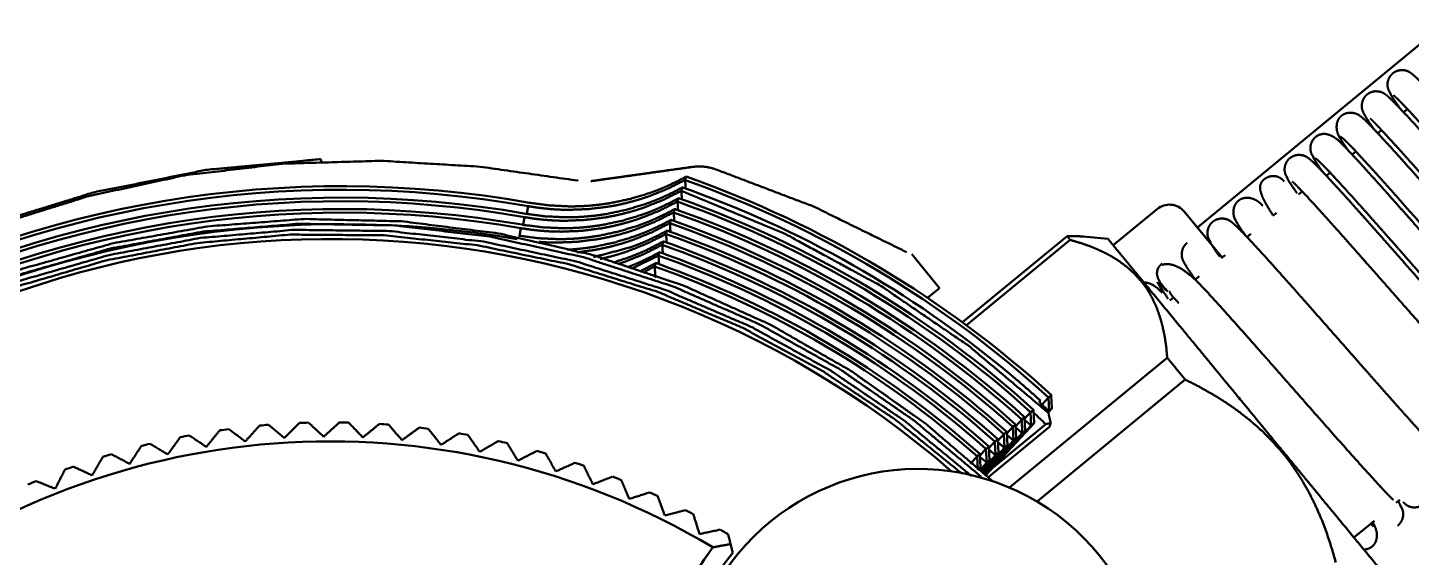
# Paper-space layout 'Layout1' of a CAD drawing. Header units: millimetres. Extents: x 102 to 294, y 28 to 266.
# Drawn here: x 118.38 to 147.43, y 63.79 to 74.91 of the extents above; entities that cross this region are included whole.
import ezdxf

# ---------------------------------------------------------------- set-up
doc = ezdxf.new("R2010")
doc.units = ezdxf.units.MM
doc.layers.add('170', color=7, linetype='Continuous', true_color=0xffffff)

psp = doc.layouts.get("Layout1")

# ---------------------------------------------------------------- linework, layer by layer
at = {"layer": '170', "color": 155, "linetype": 'Continuous', "lineweight": 50}
for p, q in [((148.036, 74.905), (142.942, 70.709)), ((147.351, 73.197), (147.272, 73.132)), ((146.812, 72.753), (146.732, 72.687)), ((124.538, 72.145), (124.55, 72.073)), ((146.27, 72.307), (146.192, 72.242)), ((145.73, 71.862), (145.651, 71.797)), ((130.248, 71.689), (130.254, 71.687)), ((144.985, 71.632), (145.017, 71.598)), ((145.143, 71.465), (145.065, 71.401)), ((128.815, 70.927), (128.787, 70.766)), ((128.863, 70.997), (128.892, 71.157)), ((141.177, 70.336), (142.103, 71.099)), ((142.666, 71.044), (143.461, 70.079)), ((144.605, 71.021), (144.525, 70.956)), ((128.711, 70.536), (128.739, 70.696)), ((140.206, 70.529), (138.008, 68.719)), ((138.095, 68.656), (140.272, 70.449)), ((141.066, 70.47), (140.536, 70.521)), ((144.062, 70.575), (143.984, 70.51)), ((131.089, 69.858), (131.625, 70.119)), ((136.947, 70.147), (137.531, 69.438)), ((143.523, 70.13), (143.443, 70.065)), ((131.57, 69.964), (131.271, 69.808)), ((131.341, 69.783), (131.545, 69.892)), ((137.531, 69.438), (137.279, 69.231)), ((142.983, 69.686), (142.894, 69.613)), ((142.196, 69.349), (142.114, 69.427)), ((142.443, 69.241), (142.364, 69.176)), ((142.31, 67.974), (139.001, 65.248)), ((139.577, 64.955), (142.687, 67.517)), ((139.674, 66.989), (139.817, 67.142)), ((139.828, 66.859), (139.817, 67.142)), ((139.887, 66.909), (139.876, 67.192)), ((139.315, 66.696), (139.442, 66.833)), ((139.442, 66.833), (139.454, 66.55)), ((139.502, 66.883), (139.514, 66.599)), ((139.624, 67.078), (139.638, 67.083)), ((139.638, 67.083), (139.641, 67.034)), ((139.808, 66.825), (139.887, 66.909)), ((139.454, 66.55), (138.483, 65.5)), ((138.489, 65.495), (139.514, 66.599)), ((138.653, 65.671), (139.759, 66.582)), ((139.14, 66.29), (139.126, 66.574)), ((139.128, 66.541), (139.254, 66.679)), ((139.267, 66.395), (139.254, 66.679)), ((139.327, 66.444), (139.314, 66.728)), ((139.317, 66.665), (139.454, 66.55)), ((139.08, 66.24), (138.439, 65.539)), ((138.447, 65.532), (139.14, 66.29)), ((139.267, 66.395), (138.462, 65.519)), ((138.469, 65.513), (139.327, 66.444)), ((139.838, 66.522), (138.538, 65.451)), ((138.766, 65.98), (138.751, 66.265)), ((138.753, 66.23), (138.879, 66.37)), ((138.879, 66.37), (138.893, 66.085)), ((138.939, 66.419), (138.953, 66.135)), ((138.94, 66.385), (139.066, 66.524)), ((139.08, 66.24), (138.942, 66.355)), ((139.08, 66.24), (139.066, 66.524)), ((139.14, 66.29), (139.08, 66.24)), ((139.267, 66.395), (139.129, 66.51)), ((139.327, 66.444), (139.267, 66.395)), ((138.392, 65.67), (138.376, 65.955)), ((138.378, 65.919), (138.503, 66.06)), ((138.399, 65.574), (138.766, 65.98)), ((138.893, 66.085), (138.416, 65.559)), ((138.424, 65.553), (138.953, 66.135)), ((138.519, 65.776), (138.503, 66.06)), ((138.579, 65.825), (138.563, 66.11)), ((138.565, 66.074), (138.691, 66.215)), ((138.706, 65.931), (138.567, 66.046)), ((138.706, 65.931), (138.691, 66.215)), ((138.766, 65.98), (138.706, 65.931)), ((138.754, 66.201), (138.893, 66.085)), ((138.953, 66.135), (138.893, 66.085)), ((138.177, 65.748), (138.316, 65.906)), ((138.332, 65.621), (138.316, 65.906)), ((138.392, 65.67), (138.332, 65.621)), ((138.347, 65.62), (138.392, 65.67)), ((138.519, 65.776), (138.366, 65.604)), ((138.374, 65.597), (138.579, 65.825)), ((138.519, 65.776), (138.379, 65.891)), ((138.706, 65.931), (138.391, 65.581)), ((138.579, 65.825), (138.519, 65.776)), ((147.119, 64.931), (147.195, 64.993)), ((146.231, 64.199), (146.659, 64.552)), ((146.66, 64.443), (146.621, 64.513)), ((146.583, 64.491), (146.644, 64.433))]:
    psp.add_line(p, q, dxfattribs=at)
for centre, radius, start, end in [((124.728, 50.569), 22.49, 47.6571, 70.5144), ((124.975, 49.089), 22.489, 79.9066, 119.0481), ((124.975, 49.089), 22.413, 79.935, 119.0196), ((124.728, 50.569), 22.25, 70.0464, 70.5139), ((124.728, 50.569), 22.413, 47.6851, 70.5654), ((124.728, 50.569), 22.25, 49.5483, 70.0464), ((124.975, 49.089), 22.249, 79.997, 118.9577), ((124.975, 49.089), 22.173, 80.0259, 118.9287), ((124.728, 50.569), 21.933, 47.8662, 70.5653), ((124.728, 50.569), 22.01, 47.8369, 70.5134), ((142.357, 70.79), 0.4, 39.4773, 129.4773), ((124.975, 49.089), 22.009, 80.0891, 118.8655), ((124.975, 49.089), 21.933, 80.1187, 118.836), ((124.728, 50.569), 21.692, 47.9597, 70.5653), ((124.728, 50.569), 21.769, 47.9299, 70.5129), ((124.975, 49.089), 21.692, 80.2132, 118.7414), ((124.728, 50.569), 21.288, 70.0228, 70.5118), ((124.728, 50.569), 21.452, 48.0554, 70.5652), ((124.728, 50.569), 21.529, 48.0249, 70.5124), ((124.728, 50.569), 19.9, 49.0117, 129.4773), ((124.728, 50.569), 21.048, 70.0166, 70.5113), ((124.728, 50.569), 21.048, 48.2215, 70.0166), ((124.728, 50.569), 21.212, 48.1533, 70.0189), ((124.728, 50.569), 21.288, 48.122, 70.0228), ((124.728, 50.569), 20.808, 70.0102, 70.5107), ((124.728, 50.569), 20.731, 48.356, 70.0061), ((124.728, 50.569), 20.808, 48.3232, 70.0102), ((124.728, 50.569), 20.971, 48.2535, 70.0126), ((124.728, 50.569), 20.49, 48.4609, 70.565), ((124.728, 50.569), 20.567, 48.4274, 70.5102), ((124.728, 50.569), 16.05, 94.6005, 95.2873), ((124.728, 50.569), 16.05, 91.6005, 92.2873), ((124.728, 50.569), 16.05, 88.6005, 89.2873), ((124.728, 50.569), 16.05, 85.6005, 86.2873), ((124.728, 50.569), 21.963, 46.8119, 47.718), ((124.728, 50.569), 16.05, 100.6005, 101.2873), ((124.728, 50.569), 16.05, 97.6005, 98.2873), ((124.728, 50.569), 16.05, 82.6005, 83.2873), ((124.728, 50.569), 16.05, 79.6005, 80.2873), ((124.728, 50.569), 15.65, 59.0842, 129.4773), ((124.728, 50.569), 16.05, 106.6005, 107.2873), ((124.728, 50.569), 16.05, 103.6005, 104.2873), ((124.728, 50.569), 16.05, 76.6005, 77.2873), ((124.728, 50.569), 16.05, 73.6005, 74.2873), ((124.728, 50.569), 16.05, 109.6005, 110.2873), ((124.728, 50.569), 16.05, 70.6005, 71.2873), ((124.728, 50.569), 16.05, 112.6005, 113.2873), ((124.728, 50.569), 16.05, 67.6005, 68.2873), ((137.078, 60.741), 4.9, 332, 152), ((124.728, 50.569), 16.05, 64.6005, 65.2873), ((124.728, 50.569), 16.05, 61.6005, 62.2873), ((124.728, 50.569), 16.05, 58.6005, 59.2873), ((137.078, 60.741), 5.4, 142.9412, 169.5375), ((137.078, 60.741), 5, 141.0866, 173.5105)]:
    psp.add_arc(centre, radius, start, end, dxfattribs=at)
for points, knots in [([(147.049, 73.95), (147.006, 73.908), (146.973, 73.86), (146.95, 73.805), (146.936, 73.746), (146.934, 73.716), (146.935, 73.686), (146.939, 73.657), (146.946, 73.628), (146.956, 73.599), (146.969, 73.572), (146.985, 73.547), (147.003, 73.522)], [0, 0, 0.124821, 0.248303, 0.372359, 0.498997, 0.561417, 0.623983, 0.686212, 0.748676, 0.811369, 0.873988, 0.936747, 1, 1]), ([(152.026, 68.914), (152.022, 68.912), (151.987, 68.934), (151.923, 68.992), (151.837, 69.078), (151.726, 69.192), (151.604, 69.323), (151.464, 69.476), (151.32, 69.635), (151.163, 69.809), (151.011, 69.979), (150.851, 70.159), (150.702, 70.327), (150.411, 70.656), (150.111, 70.996), (149.825, 71.321), (149.611, 71.564), (149.4, 71.804), (149.116, 72.126), (148.957, 72.306), (148.762, 72.526), (148.575, 72.736), (148.363, 72.973), (148.168, 73.19), (148.066, 73.302), (147.971, 73.406), (147.887, 73.498), (147.808, 73.582), (147.688, 73.707), (147.585, 73.811), (147.52, 73.874), (147.461, 73.926), (147.425, 73.953), (147.39, 73.977), (147.379, 73.983), (147.363, 73.99), (147.355, 73.994), (147.344, 73.998), (147.328, 74.003), (147.31, 74.008), (147.255, 74.015), (147.196, 74.012), (147.157, 74.004), (147.12, 73.992), (147.079, 73.971), (147.04, 73.944)], [0, 0, 0.000652, 0.006259, 0.018311, 0.035036, 0.056998, 0.081629, 0.110364, 0.13992, 0.172327, 0.203748, 0.236962, 0.267866, 0.328607, 0.39114, 0.450879, 0.495528, 0.539624, 0.598953, 0.632142, 0.672645, 0.711441, 0.75537, 0.795617, 0.816447, 0.835899, 0.853116, 0.869077, 0.892969, 0.913134, 0.925677, 0.936457, 0.942721, 0.94854, 0.950312, 0.95264, 0.953953, 0.95551, 0.957811, 0.960388, 0.968024, 0.976197, 0.981646, 0.987135, 0.99347, 1, 1]), ([(146.509, 73.506), (146.467, 73.465), (146.435, 73.419), (146.415, 73.376), (146.402, 73.332), (146.396, 73.297), (146.394, 73.263), (146.395, 73.238), (146.397, 73.216), (146.402, 73.191), (146.408, 73.173), (146.416, 73.15), (146.425, 73.128), (146.447, 73.085), (146.474, 73.038), (146.519, 72.967), (146.573, 72.885), (146.655, 72.768)], [0, 0, 0.069403, 0.135803, 0.191184, 0.245577, 0.287836, 0.328218, 0.357922, 0.383759, 0.414938, 0.436216, 0.465233, 0.493421, 0.551114, 0.61478, 0.714668, 0.830895, 1, 1]), ([(151.399, 68.523), (151.396, 68.526), (151.389, 68.535), (151.378, 68.546), (151.357, 68.567), (151.33, 68.594), (151.291, 68.636), (151.243, 68.685), (151.178, 68.754), (151.104, 68.834), (151.006, 68.94), (150.897, 69.059), (150.774, 69.195), (150.641, 69.343), (150.512, 69.488), (150.375, 69.641), (150.246, 69.786), (150.113, 69.937), (149.879, 70.202), (149.636, 70.477), (149.26, 70.904), (149.032, 71.163), (148.743, 71.491), (148.399, 71.881), (148.254, 72.044), (148.114, 72.202), (147.963, 72.372), (147.818, 72.533), (147.668, 72.7), (147.529, 72.854), (147.402, 72.992), (147.287, 73.115), (147.173, 73.236), (147.073, 73.338), (147.006, 73.404), (146.947, 73.458), (146.91, 73.49), (146.874, 73.516), (146.857, 73.528), (146.838, 73.538), (146.831, 73.542), (146.822, 73.546), (146.811, 73.55), (146.797, 73.555), (146.744, 73.567), (146.682, 73.57), (146.638, 73.565), (146.594, 73.553), (146.545, 73.53), (146.499, 73.498)], [0, 0, 0.000616, 0.00217, 0.004406, 0.00851, 0.013863, 0.021898, 0.03147, 0.044756, 0.060074, 0.080194, 0.102769, 0.128438, 0.15628, 0.183536, 0.212231, 0.239436, 0.267605, 0.317094, 0.368421, 0.448075, 0.49631, 0.557544, 0.630369, 0.660899, 0.690508, 0.722348, 0.752622, 0.784036, 0.81305, 0.839279, 0.862935, 0.886225, 0.906211, 0.919388, 0.930588, 0.937383, 0.943632, 0.946553, 0.949609, 0.950668, 0.952017, 0.953719, 0.955772, 0.963384, 0.97205, 0.978321, 0.984617, 0.99216, 1, 1]), ([(146.986, 73.554), (146.988, 73.532), (147.019, 73.472), (147.081, 73.376), (147.189, 73.219)], [0, 0, 0.055848, 0.227654, 0.516379, 1, 1]), ([(147.057, 73.491), (147.098, 73.455), (147.151, 73.404), (147.219, 73.336), (147.3, 73.251), (147.396, 73.15), (147.504, 73.033), (147.627, 72.898), (147.762, 72.749), (147.912, 72.583), (148.072, 72.403), (148.247, 72.207), (148.43, 72), (148.624, 71.78), (149.033, 71.317), (149.461, 70.83), (149.894, 70.34), (150.105, 70.1), (150.315, 69.864), (150.514, 69.639), (150.707, 69.424), (150.885, 69.226), (151.05, 69.044), (151.196, 68.885), (151.324, 68.749), (151.43, 68.639), (151.514, 68.556), (151.574, 68.503), (151.615, 68.482)], [0, 0, 0.007986, 0.018857, 0.033116, 0.050341, 0.070978, 0.094453, 0.121365, 0.151018, 0.184113, 0.219655, 0.258418, 0.299075, 0.342426, 0.433651, 0.529226, 0.625758, 0.672921, 0.719493, 0.76384, 0.806425, 0.84574, 0.881964, 0.91379, 0.941406, 0.963859, 0.98138, 0.993171, 1, 1]), ([(145.97, 73.059), (145.926, 73.013), (145.893, 72.959), (145.873, 72.896), (145.865, 72.826), (145.87, 72.754), (145.89, 72.68), (145.922, 72.61), (145.967, 72.541)], [0, 0, 0.111075, 0.221882, 0.337694, 0.460484, 0.587138, 0.719782, 0.854934, 1, 1]), ([(146.435, 72.986), (146.382, 73.037), (146.326, 73.076), (146.263, 73.103), (146.198, 73.118), (146.133, 73.12), (146.07, 73.109), (146.013, 73.087), (145.961, 73.052)], [0, 0, 0.13749, 0.266968, 0.395809, 0.521459, 0.645803, 0.76546, 0.881935, 1, 1]), ([(150.943, 68.02), (150.921, 68.032), (150.884, 68.063), (150.837, 68.107), (150.776, 68.167), (150.71, 68.235), (150.632, 68.317), (150.551, 68.403), (150.462, 68.5), (150.288, 68.691), (150.093, 68.908), (149.923, 69.098), (149.742, 69.3), (149.601, 69.46), (149.455, 69.625), (149.236, 69.873), (148.759, 70.414), (148.495, 70.714), (148.218, 71.029), (147.901, 71.388), (147.718, 71.595), (147.541, 71.794), (147.345, 72.014), (147.163, 72.216), (146.973, 72.427), (146.804, 72.61), (146.643, 72.783), (146.515, 72.914), (146.461, 72.967), (146.418, 73.006), (146.385, 73.033), (146.364, 73.044)], [0, 0, 0.003715, 0.010713, 0.020268, 0.032731, 0.046835, 0.063382, 0.080754, 0.100075, 0.138075, 0.180952, 0.218457, 0.258346, 0.2897, 0.322091, 0.370791, 0.476713, 0.535438, 0.597111, 0.667501, 0.708244, 0.74736, 0.790585, 0.830666, 0.872371, 0.909003, 0.943701, 0.970666, 0.981812, 0.990388, 0.996601, 1, 1]), ([(146.582, 72.994), (146.584, 72.991), (146.601, 72.972), (146.621, 72.952), (146.647, 72.926), (146.685, 72.886), (146.731, 72.839), (146.793, 72.772), (146.865, 72.696), (146.958, 72.595), (147.062, 72.481), (147.179, 72.352), (147.305, 72.212), (147.429, 72.073), (147.56, 71.927), (147.685, 71.787), (147.814, 71.641), (148.042, 71.383), (148.278, 71.115), (148.65, 70.693), (148.879, 70.433), (149.174, 70.098), (149.529, 69.696), (149.679, 69.526), (149.825, 69.362), (149.983, 69.184), (150.134, 69.016), (150.292, 68.84), (150.438, 68.678), (150.571, 68.533), (150.69, 68.404), (150.808, 68.28), (150.91, 68.176), (150.977, 68.11), (151.036, 68.056), (151.073, 68.025), (151.109, 67.999), (151.126, 67.988), (151.145, 67.978), (151.151, 67.975), (151.16, 67.971), (151.171, 67.966), (151.185, 67.961), (151.238, 67.949), (151.299, 67.946), (151.344, 67.952), (151.387, 67.964), (151.436, 67.986), (151.482, 68.018)], [0, 0, 0.000524, 0.004079, 0.008003, 0.013143, 0.020881, 0.030084, 0.042865, 0.057545, 0.076782, 0.098289, 0.122643, 0.149115, 0.175151, 0.202672, 0.228903, 0.256108, 0.304297, 0.354365, 0.43304, 0.481592, 0.544074, 0.619126, 0.650824, 0.681588, 0.714851, 0.746557, 0.779618, 0.810188, 0.837646, 0.862266, 0.88621, 0.906553, 0.919792, 0.930981, 0.937674, 0.943846, 0.946682, 0.949713, 0.950744, 0.952078, 0.953771, 0.955806, 0.963457, 0.972061, 0.978339, 0.984627, 0.992173, 1, 1]), ([(145.996, 72.445), (145.901, 72.542), (145.802, 72.613), (145.723, 72.652), (145.641, 72.673), (145.58, 72.675), (145.514, 72.661), (145.489, 72.651), (145.463, 72.637), (145.452, 72.631), (145.44, 72.623), (145.43, 72.615), (145.42, 72.607)], [0, 0, 0.202987, 0.385647, 0.517396, 0.644576, 0.735321, 0.837544, 0.8771, 0.921587, 0.940794, 0.961445, 0.980113, 1, 1]), ([(145.429, 72.615), (145.386, 72.572), (145.353, 72.523), (145.329, 72.467), (145.316, 72.408), (145.315, 72.348), (145.326, 72.289), (145.349, 72.234), (145.383, 72.183)], [0, 0, 0.126182, 0.248809, 0.373437, 0.499652, 0.624739, 0.748947, 0.872039, 1, 1]), ([(150.415, 67.57), (150.403, 67.571), (150.368, 67.596), (150.313, 67.646), (150.238, 67.719), (150.144, 67.817), (150.03, 67.937), (149.899, 68.08), (149.752, 68.241), (149.59, 68.421), (149.415, 68.616), (149.23, 68.824), (149.036, 69.043), (148.834, 69.271), (148.416, 69.745), (147.99, 70.229), (147.571, 70.704), (147.37, 70.933), (147.174, 71.153), (146.989, 71.362), (146.813, 71.56), (146.649, 71.742), (146.498, 71.909), (146.361, 72.06), (146.237, 72.194), (146.129, 72.309), (146.037, 72.406), (145.961, 72.481), (145.902, 72.537)], [0, 0, 0.001805, 0.008109, 0.019182, 0.034825, 0.055074, 0.079649, 0.108465, 0.141047, 0.17711, 0.216016, 0.257574, 0.301077, 0.346484, 0.440586, 0.536528, 0.630804, 0.676158, 0.720042, 0.761666, 0.801021, 0.83749, 0.871084, 0.901437, 0.928562, 0.952097, 0.971987, 0.987872, 1, 1]), ([(145.917, 72.625), (145.936, 72.588), (145.968, 72.536), (146.013, 72.467), (146.072, 72.381), (146.105, 72.334)], [0, 0, 0.119106, 0.295015, 0.535226, 0.835445, 1, 1]), ([(145.945, 72.613), (145.961, 72.609), (145.999, 72.58), (146.058, 72.525), (146.139, 72.445), (146.239, 72.34), (146.357, 72.214), (146.492, 72.067), (146.642, 71.903), (146.806, 71.721), (146.982, 71.524), (147.17, 71.313), (147.366, 71.091), (147.57, 70.86), (147.991, 70.382), (148.418, 69.898), (148.834, 69.426), (149.034, 69.2), (149.227, 68.982), (149.41, 68.775), (149.584, 68.581), (149.746, 68.4), (149.896, 68.235), (150.031, 68.087), (150.151, 67.956), (150.255, 67.846), (150.343, 67.756), (150.413, 67.686), (150.467, 67.636)], [0, 0, 0.002393, 0.009498, 0.021576, 0.038504, 0.060036, 0.085697, 0.115308, 0.148352, 0.184794, 0.224019, 0.26596, 0.309959, 0.355767, 0.450451, 0.546336, 0.639899, 0.684733, 0.727956, 0.769014, 0.807834, 0.843843, 0.877032, 0.906815, 0.933175, 0.95565, 0.974324, 0.989062, 1, 1]), ([(113.91, 69.019), (115.765, 69.965), (117.686, 70.752), (119.66, 71.368), (121.675, 71.803), (123.729, 72.049), (125.806, 72.11), (127.876, 71.987), (129.934, 71.694)], [0, 0, 0.125556, 0.250695, 0.375371, 0.49965, 0.624401, 0.749672, 0.874692, 1, 1]), ([(124.538, 72.145), (122.127, 71.918), (119.765, 71.446), (117.452, 70.731)], [0, 0, 0.333927, 0.666084, 1, 1]), ([(144.888, 72.17), (144.861, 72.145), (144.837, 72.117), (144.818, 72.089), (144.802, 72.057), (144.79, 72.027), (144.781, 71.995), (144.776, 71.964), (144.774, 71.933), (144.774, 71.905), (144.778, 71.876), (144.785, 71.85), (144.793, 71.825), (144.804, 71.802), (144.816, 71.781), (144.829, 71.761), (144.843, 71.743)], [0, 0, 0.076434, 0.153451, 0.22576, 0.299656, 0.368272, 0.437919, 0.50224, 0.567237, 0.627295, 0.687432, 0.743596, 0.799271, 0.852003, 0.903394, 0.952343, 1, 1]), ([(149.781, 67.187), (149.778, 67.19), (149.769, 67.199), (149.757, 67.212), (149.733, 67.236), (149.701, 67.268), (149.654, 67.317), (149.597, 67.377), (149.518, 67.461), (149.428, 67.558), (149.31, 67.687), (149.18, 67.831), (149.045, 67.981), (148.901, 68.142), (148.763, 68.296), (148.62, 68.458), (148.351, 68.761), (148.029, 69.126), (147.762, 69.43), (147.543, 69.678), (147.14, 70.136), (146.883, 70.427), (146.635, 70.707), (146.495, 70.865), (146.36, 71.016), (146.218, 71.175), (146.084, 71.325), (145.948, 71.474), (145.822, 71.612), (145.716, 71.727), (145.619, 71.831), (145.521, 71.933), (145.434, 72.021), (145.375, 72.079), (145.322, 72.127), (145.286, 72.156), (145.253, 72.181), (145.237, 72.191), (145.218, 72.202), (145.201, 72.21), (145.178, 72.219), (145.126, 72.23), (145.063, 72.234), (145.018, 72.229), (144.975, 72.217), (144.926, 72.194), (144.88, 72.163)], [0, 0, 0.000683, 0.002446, 0.004964, 0.009727, 0.015999, 0.025558, 0.037019, 0.053137, 0.071822, 0.09615, 0.123318, 0.151557, 0.181832, 0.210756, 0.241011, 0.297727, 0.365839, 0.42251, 0.468842, 0.554207, 0.608495, 0.660823, 0.690358, 0.718791, 0.748619, 0.77676, 0.805049, 0.831105, 0.853012, 0.872924, 0.892803, 0.910021, 0.921608, 0.931693, 0.938118, 0.943859, 0.946547, 0.949672, 0.952261, 0.955755, 0.963166, 0.971992, 0.978291, 0.984583, 0.992136, 1, 1]), ([(145.37, 72.211), (145.379, 72.174), (145.411, 72.117), (145.464, 72.035), (145.568, 71.885)], [0, 0, 0.098876, 0.269647, 0.524798, 1, 1]), ([(145.419, 72.163), (145.444, 72.147), (145.484, 72.112), (145.536, 72.062), (145.601, 71.997), (145.672, 71.923), (145.754, 71.837), (145.837, 71.747), (145.928, 71.648), (146.105, 71.454), (146.303, 71.234), (146.475, 71.042), (146.657, 70.837), (146.801, 70.675), (146.948, 70.508), (147.17, 70.257), (147.648, 69.713), (147.912, 69.414), (148.188, 69.101), (148.501, 68.746), (148.683, 68.54), (148.858, 68.344), (149.052, 68.126), (149.233, 67.925), (149.421, 67.718), (149.586, 67.538), (149.741, 67.374), (149.862, 67.251), (149.913, 67.202), (149.953, 67.167), (149.983, 67.143), (150.002, 67.135)], [0, 0, 0.00436, 0.012208, 0.022754, 0.03628, 0.051366, 0.068764, 0.086768, 0.106585, 0.145124, 0.1885, 0.226421, 0.266773, 0.298549, 0.331295, 0.380462, 0.48676, 0.545344, 0.606606, 0.676247, 0.716534, 0.755167, 0.797961, 0.837691, 0.878823, 0.914633, 0.947864, 0.973117, 0.983453, 0.991332, 0.996979, 1, 1]), ([(132.21, 71.777), (132.02, 71.678), (131.827, 71.587), (131.729, 71.544), (131.63, 71.504), (131.53, 71.465), (131.43, 71.429), (131.024, 71.308), (130.611, 71.221), (130.402, 71.191), (130.191, 71.169), (130.084, 71.162), (129.978, 71.157), (129.871, 71.154), (129.764, 71.153), (129.339, 71.174), (128.916, 71.23)], [0, 0, 0.062834, 0.125613, 0.157027, 0.188456, 0.219837, 0.25112, 0.375545, 0.499567, 0.561717, 0.624103, 0.655431, 0.686839, 0.718243, 0.749587, 0.874664, 1, 1]), ([(132.334, 71.982), (131.856, 71.915), (131.582, 71.876), (131.307, 71.837), (131.032, 71.799), (130.756, 71.76), (130.204, 71.683)], [0, 0, 0.224525, 0.353109, 0.482056, 0.611299, 0.740751, 1, 1]), ([(130.254, 71.687), (130.777, 71.761), (131.823, 71.908), (132.346, 71.982)], [0, 0, 0.25, 0.75, 1, 1]), ([(132.346, 71.982), (132.346, 71.982), (132.345, 71.983), (132.343, 71.983), (132.342, 71.983), (132.341, 71.983)], [0, 0, 0.200641, 0.402248, 0.609708, 0.821828, 1, 1]), ([(132.346, 71.982), (132.418, 71.99), (132.491, 71.992), (132.561, 71.989), (132.631, 71.981), (132.715, 71.965), (132.796, 71.943), (132.797, 71.943), (132.797, 71.943)], [0, 0, 0.1585, 0.317019, 0.472269, 0.627505, 0.813765, 0.999952, 0.999977, 1, 1]), ([(132.797, 71.943), (134.885, 71.15), (136.836, 70.193)], [0, 0, 0.506915, 1, 1]), ([(144.763, 71.677), (144.733, 71.712), (144.692, 71.744), (144.67, 71.757), (144.645, 71.769), (144.619, 71.779), (144.591, 71.785), (144.561, 71.789), (144.53, 71.79), (144.497, 71.787), (144.465, 71.781), (144.431, 71.771), (144.4, 71.758), (144.368, 71.74), (144.339, 71.718)], [0, 0, 0.096639, 0.205671, 0.259841, 0.317077, 0.375517, 0.43611, 0.499771, 0.564114, 0.633042, 0.70129, 0.775042, 0.846808, 0.924105, 1, 1]), ([(144.817, 71.787), (144.815, 71.784), (144.826, 71.748), (144.868, 71.675), (144.933, 71.577), (145.022, 71.449), (145.028, 71.44)], [0, 0, 0.009912, 0.102143, 0.306869, 0.593795, 0.973295, 1, 1]), ([(128.815, 70.927), (129.026, 70.894), (129.239, 70.871), (129.345, 70.863), (129.452, 70.857), (129.558, 70.853), (129.665, 70.851), (130.087, 70.868), (130.506, 70.92), (130.714, 70.96), (130.92, 71.008), (131.023, 71.035), (131.126, 71.065), (131.228, 71.097), (131.329, 71.131), (131.724, 71.288), (132.105, 71.479)], [0, 0, 0.062839, 0.125634, 0.15706, 0.18849, 0.219847, 0.251114, 0.375497, 0.499529, 0.561706, 0.624131, 0.655486, 0.686904, 0.718291, 0.749623, 0.874672, 1, 1]), ([(132.13, 71.55), (131.941, 71.451), (131.748, 71.36), (131.65, 71.317), (131.551, 71.277), (131.451, 71.238), (131.351, 71.202), (130.946, 71.08), (130.533, 70.993), (130.324, 70.962), (130.113, 70.941), (130.007, 70.933), (129.9, 70.928), (129.793, 70.925), (129.687, 70.924), (129.262, 70.944), (128.839, 71)], [0, 0, 0.062834, 0.125612, 0.157024, 0.188456, 0.219837, 0.25112, 0.375545, 0.499567, 0.561716, 0.624099, 0.655426, 0.686834, 0.718237, 0.749583, 0.874665, 1, 1]), ([(128.892, 71.157), (129.103, 71.125), (129.316, 71.101), (129.422, 71.092), (129.529, 71.086), (129.636, 71.082), (129.742, 71.081), (130.165, 71.097), (130.584, 71.148), (130.792, 71.187), (130.999, 71.235), (131.102, 71.263), (131.205, 71.293), (131.307, 71.325), (131.408, 71.358), (131.803, 71.515), (132.185, 71.706)], [0, 0, 0.062841, 0.125635, 0.157061, 0.18849, 0.219847, 0.251114, 0.375496, 0.49953, 0.561706, 0.624134, 0.655491, 0.686911, 0.718295, 0.749628, 0.874673, 1, 1]), ([(129.933, 71.694), (129.932, 71.695), (129.932, 71.695), (129.931, 71.695), (129.931, 71.695)], [0, 0, 0.395625, 0.666283, 0.934505, 1, 1]), ([(132.106, 71.478), (134.269, 70.584), (136.29, 69.488), (138.144, 68.222), (139.815, 66.817)], [0, 0, 0.258206, 0.511707, 0.759311, 1, 1]), ([(132.107, 71.478), (132.111, 71.421), (132.115, 71.364), (132.119, 71.299)], [0, 0, 0.318617, 0.637125, 1, 1]), ([(132.187, 71.705), (132.191, 71.648), (132.195, 71.591), (132.198, 71.527)], [0, 0, 0.319966, 0.639849, 1, 1]), ([(144.348, 71.725), (144.34, 71.719), (144.333, 71.713), (144.311, 71.69), (144.296, 71.671), (144.275, 71.632), (144.264, 71.598), (144.259, 71.547), (144.263, 71.496), (144.282, 71.424), (144.311, 71.347), (144.362, 71.242), (144.428, 71.126), (144.526, 70.972)], [0, 0, 0.011463, 0.022201, 0.060397, 0.08909, 0.140453, 0.183605, 0.243422, 0.304404, 0.391669, 0.489468, 0.626929, 0.784231, 1, 1]), ([(144.936, 71.675), (144.991, 71.623), (145.057, 71.556), (145.138, 71.472), (145.232, 71.373), (145.34, 71.256), (145.459, 71.125), (145.594, 70.977), (145.739, 70.815), (145.899, 70.637), (146.068, 70.447), (146.25, 70.241), (146.439, 70.027), (146.843, 69.57), (147.266, 69.089), (147.695, 68.602), (147.908, 68.361), (148.114, 68.128), (148.316, 67.901), (148.507, 67.687), (148.688, 67.485), (148.854, 67.301), (149.006, 67.136), (149.137, 66.996), (149.249, 66.879), (149.337, 66.791), (149.404, 66.73), (149.445, 66.699), (149.459, 66.697)], [0, 0, 0.011168, 0.025153, 0.042543, 0.062807, 0.086448, 0.112801, 0.142516, 0.174797, 0.210393, 0.248191, 0.288995, 0.331398, 0.422014, 0.517181, 0.613571, 0.661404, 0.707564, 0.752732, 0.79531, 0.835714, 0.872471, 0.90572, 0.934251, 0.958258, 0.976887, 0.990319, 0.997924, 1, 1]), ([(128.739, 70.696), (128.95, 70.664), (129.162, 70.641), (129.268, 70.633), (129.375, 70.627), (129.481, 70.624), (129.588, 70.622), (130.01, 70.639), (130.428, 70.692), (130.635, 70.732), (130.842, 70.78), (130.945, 70.808), (131.047, 70.838), (131.149, 70.87), (131.25, 70.904), (131.644, 71.061), (132.025, 71.252)], [0, 0, 0.06284, 0.125634, 0.157059, 0.188488, 0.219845, 0.251111, 0.375496, 0.499528, 0.561702, 0.624123, 0.655477, 0.686895, 0.718282, 0.749618, 0.874669, 1, 1]), ([(132.05, 71.324), (131.861, 71.224), (131.668, 71.133), (131.57, 71.09), (131.472, 71.049), (131.372, 71.011), (131.272, 70.975), (130.867, 70.852), (130.455, 70.765), (130.246, 70.734), (130.036, 70.712), (129.929, 70.704), (129.823, 70.699), (129.716, 70.696), (129.61, 70.695), (129.185, 70.714), (128.763, 70.769)], [0, 0, 0.062832, 0.12561, 0.157023, 0.188454, 0.219836, 0.251118, 0.375547, 0.499565, 0.561713, 0.624096, 0.655418, 0.686824, 0.718227, 0.749575, 0.874661, 1, 1]), ([(132.028, 71.252), (132.031, 71.195), (132.035, 71.138), (132.039, 71.073)], [0, 0, 0.318718, 0.637323, 1, 1]), ([(143.809, 71.278), (143.765, 71.234), (143.732, 71.182), (143.709, 71.123), (143.699, 71.058), (143.701, 70.992), (143.715, 70.925), (143.742, 70.863), (143.782, 70.802)], [0, 0, 0.118346, 0.234997, 0.354889, 0.479326, 0.604994, 0.733733, 0.862903, 1, 1]), ([(144.314, 71.17), (144.253, 71.229), (144.189, 71.275), (144.12, 71.309), (144.05, 71.329), (143.979, 71.335), (143.913, 71.327), (143.853, 71.306), (143.8, 71.271)], [0, 0, 0.146805, 0.283169, 0.416416, 0.543051, 0.665364, 0.780268, 0.890099, 1, 1]), ([(138.651, 65.378), (137.238, 66.59), (135.677, 67.694), (133.98, 68.668), (132.164, 69.486), (130.249, 70.131), (128.262, 70.586), (126.232, 70.84), (124.188, 70.888), (122.162, 70.733), (120.184, 70.381), (118.281, 69.846), (116.475, 69.145), (114.785, 68.298), (113.225, 67.328), (111.804, 66.258), (110.481, 65.068), (109.229, 63.721), (108.073, 62.223), (107.038, 60.582), (106.148, 58.814), (105.424, 56.937), (104.884, 54.976), (104.542, 52.958), (104.404, 50.914), (104.471, 48.875), (104.74, 46.871), (105.199, 44.93), (105.832, 43.077), (106.62, 41.334), (107.541, 39.715)], [0, 0, 0.031707, 0.064282, 0.09761, 0.13156, 0.165981, 0.200711, 0.235578, 0.270406, 0.30502, 0.339251, 0.372943, 0.405952, 0.438155, 0.469447, 0.499743, 0.530074, 0.561401, 0.593642, 0.62669, 0.660422, 0.694693, 0.729347, 0.764214, 0.799119, 0.833885, 0.868339, 0.902319, 0.935674, 0.968273, 1, 1]), ([(131.97, 71.097), (131.781, 70.997), (131.589, 70.906), (131.491, 70.863), (131.392, 70.822), (131.293, 70.784), (131.193, 70.748), (130.789, 70.625), (130.377, 70.537), (130.169, 70.506), (129.958, 70.483), (129.852, 70.475), (129.746, 70.47), (129.639, 70.467), (129.533, 70.466), (129.108, 70.484), (128.686, 70.539)], [0, 0, 0.062832, 0.125609, 0.157021, 0.188453, 0.219834, 0.251118, 0.375546, 0.499567, 0.561712, 0.62409, 0.655411, 0.686818, 0.718222, 0.74957, 0.874661, 1, 1]), ([(129.124, 70.408), (129.298, 70.397), (129.404, 70.394), (129.51, 70.393), (129.932, 70.411), (130.35, 70.464), (130.557, 70.504), (130.764, 70.552), (130.866, 70.58), (130.969, 70.61), (131.07, 70.642), (131.171, 70.677), (131.565, 70.835), (131.945, 71.026)], [0, 0, 0.059329, 0.095677, 0.131921, 0.276104, 0.419875, 0.491941, 0.564297, 0.600637, 0.637052, 0.673438, 0.709762, 0.854722, 1, 1]), ([(131.948, 71.025), (131.951, 70.968), (131.955, 70.911), (131.959, 70.846)], [0, 0, 0.318893, 0.637676, 1, 1]), ([(148.245, 65.798), (148.239, 65.797), (148.202, 65.821), (148.134, 65.882), (148.046, 65.971), (147.933, 66.089), (147.808, 66.223), (147.664, 66.381), (147.517, 66.542), (147.359, 66.719), (147.206, 66.89), (147.045, 67.071), (146.896, 67.239), (146.603, 67.57), (146.302, 67.911), (146.016, 68.237), (145.802, 68.48), (145.591, 68.719), (145.309, 69.039), (145.151, 69.217), (144.96, 69.434), (144.776, 69.64), (144.568, 69.872), (144.377, 70.085), (144.277, 70.195), (144.183, 70.297), (144.099, 70.388), (144.021, 70.472), (143.903, 70.596), (143.801, 70.698), (143.736, 70.761), (143.679, 70.811), (143.643, 70.838), (143.609, 70.86), (143.597, 70.866), (143.582, 70.873), (143.573, 70.877), (143.563, 70.881), (143.547, 70.886), (143.529, 70.891), (143.474, 70.898), (143.415, 70.895), (143.376, 70.887), (143.339, 70.875), (143.298, 70.854), (143.259, 70.826)], [0, 0, 0.000917, 0.007042, 0.019573, 0.036798, 0.059398, 0.084783, 0.11422, 0.144266, 0.17703, 0.208671, 0.242083, 0.273106, 0.334078, 0.396855, 0.456757, 0.501468, 0.545481, 0.604367, 0.637193, 0.677061, 0.715159, 0.758228, 0.797708, 0.818208, 0.837405, 0.854415, 0.870207, 0.89388, 0.913827, 0.926204, 0.93676, 0.942908, 0.948606, 0.950367, 0.952677, 0.953986, 0.955542, 0.957837, 0.960412, 0.968026, 0.976204, 0.981647, 0.987136, 0.993468, 1, 1]), ([(107.499, 39.964), (106.605, 41.577), (105.844, 43.311), (105.236, 45.15), (104.801, 47.072), (104.554, 49.054), (104.503, 51.068), (104.654, 53.085), (105.005, 55.073), (105.548, 57.004), (106.27, 58.852), (107.155, 60.592), (108.18, 62.207), (109.323, 63.683), (110.56, 65.01), (111.866, 66.184), (113.266, 67.24), (114.803, 68.198), (116.467, 69.036), (118.246, 69.733), (120.12, 70.268), (122.069, 70.624), (124.065, 70.788), (126.081, 70.754), (128.086, 70.519), (130.051, 70.086), (131.947, 69.467), (133.75, 68.676), (135.438, 67.732), (136.994, 66.656), (138.407, 65.473)], [0, 0, 0.031829, 0.064508, 0.097925, 0.131946, 0.166423, 0.201194, 0.23609, 0.270937, 0.305562, 0.3398, 0.373496, 0.40651, 0.438721, 0.470025, 0.500341, 0.530612, 0.561869, 0.59403, 0.626993, 0.660636, 0.694821, 0.729393, 0.764187, 0.799033, 0.833757, 0.86819, 0.90217, 0.935551, 0.968198, 1, 1]), ([(138.201, 65.492), (136.792, 66.652), (135.244, 67.705), (133.567, 68.627), (131.779, 69.397), (129.901, 69.997), (127.957, 70.413), (125.975, 70.636), (123.984, 70.661), (122.013, 70.49), (120.091, 70.132), (118.242, 69.599), (116.487, 68.908), (114.845, 68.078), (113.328, 67.13), (111.945, 66.088), (110.661, 64.934), (109.445, 63.633), (108.319, 62.187), (107.306, 60.605), (106.429, 58.9), (105.709, 57.09), (105.162, 55.197), (104.801, 53.247), (104.634, 51.267), (104.663, 49.286), (104.884, 47.333), (105.289, 45.434), (105.863, 43.615), (106.589, 41.894), (107.448, 40.289)], [0, 0, 0.031946, 0.064726, 0.098225, 0.132312, 0.166839, 0.201646, 0.236566, 0.271425, 0.306056, 0.340295, 0.373991, 0.407006, 0.43922, 0.470533, 0.500863, 0.53108, 0.562273, 0.594362, 0.627247, 0.660809, 0.694914, 0.729412, 0.76414, 0.798933, 0.833619, 0.868034, 0.902019, 0.935426, 0.968124, 1, 1]), ([(131.89, 70.87), (131.702, 70.77), (131.509, 70.679), (131.412, 70.636), (131.313, 70.595), (131.214, 70.557), (131.114, 70.52), (130.711, 70.397), (130.299, 70.308), (130.091, 70.277), (129.881, 70.255), (129.716, 70.243)], [0, 0, 0.093411, 0.186743, 0.233437, 0.280165, 0.32682, 0.373327, 0.558311, 0.74268, 0.835071, 0.927798, 1, 1]), ([(129.91, 70.187), (130.272, 70.236), (130.479, 70.276), (130.685, 70.325), (130.788, 70.353), (130.89, 70.383), (130.991, 70.415), (131.092, 70.449), (131.486, 70.608), (131.865, 70.799)], [0, 0, 0.177273, 0.279475, 0.382083, 0.43362, 0.48526, 0.536865, 0.588383, 0.793966, 1, 1]), ([(131.81, 70.644), (131.622, 70.544), (131.43, 70.452), (131.333, 70.409), (131.234, 70.368), (131.135, 70.33), (131.035, 70.293), (130.261, 70.087)], [0, 0, 0.128898, 0.25769, 0.322125, 0.386607, 0.450983, 0.515164, 1, 1]), ([(131.868, 70.798), (131.871, 70.741), (131.875, 70.684), (131.879, 70.62)], [0, 0, 0.319952, 0.63982, 1, 1]), ([(131.91, 70.864), (131.9, 70.867), (131.89, 70.87)], [0, 0, 0.499836, 1, 1]), ([(143.268, 70.834), (143.242, 70.81), (143.219, 70.783), (143.2, 70.755), (143.183, 70.725), (143.171, 70.695), (143.162, 70.663), (143.156, 70.633), (143.153, 70.602), (143.154, 70.573), (143.157, 70.544), (143.163, 70.517), (143.172, 70.491), (143.182, 70.467), (143.194, 70.444), (143.207, 70.424), (143.222, 70.404)], [0, 0, 0.073723, 0.147664, 0.21807, 0.289699, 0.357189, 0.425538, 0.48953, 0.55428, 0.614673, 0.675581, 0.73266, 0.790064, 0.844218, 0.898223, 0.949068, 1, 1]), ([(143.738, 70.884), (143.744, 70.864), (143.762, 70.828), (143.79, 70.782), (143.828, 70.722), (143.944, 70.555)], [0, 0, 0.054993, 0.156025, 0.295762, 0.478843, 1, 1]), ([(107.466, 40.449), (106.623, 42.047), (105.913, 43.758), (105.354, 45.565), (104.963, 47.449), (104.753, 49.386), (104.733, 51.348), (104.907, 53.309), (105.271, 55.239), (105.818, 57.112), (106.536, 58.902), (107.407, 60.588), (108.412, 62.153), (109.529, 63.583), (110.734, 64.871), (112.006, 66.014), (113.373, 67.045), (114.872, 67.982), (116.493, 68.805), (118.225, 69.492), (120.051, 70.024), (121.949, 70.384), (123.896, 70.561), (125.864, 70.546), (127.824, 70.337), (129.749, 69.938), (131.612, 69.357), (133.387, 68.607), (135.054, 67.708), (136.597, 66.678), (138.003, 65.54)], [0, 0, 0.031956, 0.064724, 0.09819, 0.132224, 0.166677, 0.201394, 0.236209, 0.270954, 0.305463, 0.339577, 0.373147, 0.40604, 0.438138, 0.469344, 0.499578, 0.529867, 0.561131, 0.59329, 0.626247, 0.659882, 0.694061, 0.728635, 0.763444, 0.798321, 0.833097, 0.867606, 0.901689, 0.935201, 0.968009, 1, 1]), ([(130.406, 70.049), (130.607, 70.097), (130.709, 70.125), (130.811, 70.155), (130.913, 70.188), (131.013, 70.222), (131.406, 70.381), (131.785, 70.572)], [0, 0, 0.139157, 0.210943, 0.282888, 0.354784, 0.426553, 0.712964, 1, 1]), ([(131.73, 70.417), (131.542, 70.317), (131.351, 70.225), (131.253, 70.182), (131.155, 70.141), (131.056, 70.102), (130.957, 70.066), (130.671, 69.974)], [0, 0, 0.184884, 0.369617, 0.462038, 0.554525, 0.646875, 0.738935, 1, 1]), ([(130.78, 69.943), (130.934, 69.995), (131.327, 70.154), (131.705, 70.346)], [0, 0, 0.161169, 0.580135, 1, 1]), ([(131.706, 70.345), (131.801, 70.311), (131.896, 70.277)], [0, 0, 0.500167, 1, 1]), ([(131.708, 70.345), (131.711, 70.288), (131.715, 70.231), (131.719, 70.166)], [0, 0, 0.320028, 0.63997, 1, 1]), ([(131.786, 70.571), (131.881, 70.538), (131.976, 70.503)], [0, 0, 0.500143, 1, 1]), ([(131.788, 70.572), (131.791, 70.514), (131.795, 70.457), (131.799, 70.393)], [0, 0, 0.320052, 0.639991, 1, 1]), ([(140.206, 70.529), (140.372, 70.53), (140.53, 70.521), (140.549, 70.52)], [0, 0, 0.485628, 0.945575, 1, 1]), ([(142.31, 67.974), (142.288, 68.204), (142.255, 68.427), (142.209, 68.644), (142.15, 68.852), (142.077, 69.052), (141.987, 69.243), (141.935, 69.335), (141.879, 69.424), (141.85, 69.467), (141.819, 69.51), (141.787, 69.552), (141.755, 69.592), (141.615, 69.746), (141.46, 69.884), (141.291, 70.009), (141.109, 70.12), (141.014, 70.171), (140.915, 70.219), (140.813, 70.264), (140.709, 70.307), (140.494, 70.383), (140.272, 70.449)], [0, 0, 0.066379, 0.131315, 0.194871, 0.257178, 0.318468, 0.379084, 0.409291, 0.439514, 0.454652, 0.469762, 0.484811, 0.499808, 0.559501, 0.619213, 0.679498, 0.740809, 0.771966, 0.803495, 0.835433, 0.867762, 0.933314, 1, 1]), ([(141.066, 70.47), (141.329, 70.15), (141.648, 69.763), (142.593, 68.616), (143.81, 67.139), (144.458, 66.352), (145.699, 64.846), (146.239, 64.19)], [0, 0, 0.050864, 0.112455, 0.295109, 0.530405, 0.655723, 0.895563, 1, 1]), ([(142.728, 70.389), (142.688, 70.35), (142.656, 70.306), (142.636, 70.266), (142.623, 70.223), (142.614, 70.159), (142.615, 70.106), (142.62, 70.08), (142.625, 70.062), (142.633, 70.039), (142.64, 70.02), (142.66, 69.981), (142.684, 69.937), (142.724, 69.871), (142.774, 69.795), (142.893, 69.623)], [0, 0, 0.063939, 0.125205, 0.176549, 0.227705, 0.300334, 0.36096, 0.39088, 0.412801, 0.439727, 0.46331, 0.513538, 0.569838, 0.658572, 0.761564, 1, 1]), ([(143.205, 70.436), (143.203, 70.426), (143.219, 70.39), (143.255, 70.328), (143.311, 70.242), (143.388, 70.131), (143.409, 70.101)], [0, 0, 0.024965, 0.124586, 0.306206, 0.566401, 0.906504, 1, 1]), ([(131.65, 70.19), (131.463, 70.09), (131.271, 69.998), (131.174, 69.955), (131.076, 69.914), (130.997, 69.883)], [0, 0, 0.294266, 0.588292, 0.735391, 0.882604, 1, 1]), ([(131.626, 70.118), (131.721, 70.084), (131.816, 70.05)], [0, 0, 0.500159, 1, 1]), ([(131.628, 70.118), (131.632, 70.061), (131.635, 70.004), (131.639, 69.94)], [0, 0, 0.319765, 0.639412, 1, 1]), ([(131.548, 69.892), (131.552, 69.834), (131.555, 69.777), (131.559, 69.72), (131.562, 69.663)], [0, 0, 0.250105, 0.500143, 0.750115, 1, 1]), ([(142.193, 69.945), (142.179, 69.933), (142.166, 69.921), (142.154, 69.907), (142.143, 69.893), (142.133, 69.879), (142.124, 69.864), (142.116, 69.849), (142.11, 69.833), (142.099, 69.799), (142.095, 69.769), (142.094, 69.733), (142.098, 69.702), (142.124, 69.624), (142.164, 69.554), (142.234, 69.459), (142.321, 69.367)], [0, 0, 0.026888, 0.053846, 0.080122, 0.106054, 0.132203, 0.156892, 0.182682, 0.206602, 0.258957, 0.304062, 0.356236, 0.403388, 0.523652, 0.642143, 0.814796, 1, 1]), ([(142.189, 69.941), (142.193, 69.939), (142.212, 69.928)], [0, 0, 0.194626, 1, 1]), ([(147.052, 64.993), (147.011, 65.034), (146.941, 65.105), (146.86, 65.19), (146.773, 65.284), (146.676, 65.389), (146.575, 65.5), (146.466, 65.62), (146.247, 65.863), (146.008, 66.132), (145.782, 66.386), (145.545, 66.654), (145.115, 67.142), (144.742, 67.566), (144.435, 67.915), (144.192, 68.19), (143.952, 68.462), (143.721, 68.721), (143.481, 68.989), (143.262, 69.231), (143.153, 69.351), (143.047, 69.464), (142.925, 69.588), (142.801, 69.702), (142.653, 69.815), (142.506, 69.896), (142.425, 69.925), (142.348, 69.941), (142.273, 69.942), (142.205, 69.926)], [0, 0, 0.008224, 0.022436, 0.039205, 0.057498, 0.077963, 0.099344, 0.122455, 0.169142, 0.22041, 0.268992, 0.319973, 0.412682, 0.49343, 0.559674, 0.612008, 0.663787, 0.713222, 0.764591, 0.811149, 0.834272, 0.856417, 0.881232, 0.90526, 0.931781, 0.955849, 0.968106, 0.979277, 0.989995, 1, 1]), ([(142.205, 69.34), (142.109, 69.434), (142.009, 69.503), (141.93, 69.539), (141.848, 69.557), (141.823, 69.558)], [0, 0, 0.298256, 0.565631, 0.758707, 0.944937, 1, 1]), ([(142.105, 69.561), (142.147, 69.484), (142.224, 69.365), (142.331, 69.212)], [0, 0, 0.21071, 0.550817, 1, 1]), ([(142.107, 69.556), (142.273, 69.401), (142.299, 69.393)], [0, 0, 0.893199, 1, 1]), ([(142.118, 69.554), (142.121, 69.536), (142.126, 69.525), (142.134, 69.512)], [0, 0, 0.40691, 0.671365, 1, 1]), ([(142.36, 69.367), (142.379, 69.318), (142.405, 69.284), (142.44, 69.244), (142.49, 69.19), (142.55, 69.126)], [0, 0, 0.171232, 0.307686, 0.478509, 0.717116, 1, 1]), ([(139.639, 67.083), (139.403, 67.293), (139.164, 67.5)], [0, 0, 0.498858, 1, 1]), ([(145.85, 63.677), (145.76, 63.988), (145.659, 64.294), (145.545, 64.594), (145.416, 64.887), (145.272, 65.173), (145.11, 65.451), (145.023, 65.586), (144.93, 65.72), (144.882, 65.786), (144.833, 65.851), (144.783, 65.915), (144.732, 65.978), (144.519, 66.219), (144.293, 66.445), (144.052, 66.656), (143.8, 66.854), (143.669, 66.947), (143.535, 67.038), (143.399, 67.125), (143.26, 67.209), (142.977, 67.369), (142.687, 67.517)], [0, 0, 0.062815, 0.125285, 0.187492, 0.249557, 0.311639, 0.373948, 0.405271, 0.436751, 0.452557, 0.468352, 0.484094, 0.499792, 0.56222, 0.6243, 0.686294, 0.74843, 0.779613, 0.810897, 0.842308, 0.873822, 0.936894, 1, 1]), ([(139.815, 66.817), (139.759, 66.881), (139.713, 66.937), (139.693, 66.961), (139.676, 66.983), (139.661, 67.003), (139.648, 67.021), (139.631, 67.05), (139.623, 67.07), (139.623, 67.074)], [0, 0, 0.26344, 0.487275, 0.584668, 0.672147, 0.749404, 0.816561, 0.921318, 0.988034, 1, 1]), ([(139.863, 66.604), (139.838, 66.71), (139.815, 66.817)], [0, 0, 0.497846, 1, 1]), ([(139.863, 66.604), (139.85, 66.563), (139.838, 66.522)], [0, 0, 0.50052, 1, 1]), ([(147.15, 64.451), (147.177, 64.476), (147.201, 64.504), (147.22, 64.532), (147.237, 64.563), (147.249, 64.594), (147.257, 64.626), (147.263, 64.656), (147.265, 64.687), (147.264, 64.716), (147.26, 64.744), (147.254, 64.77), (147.245, 64.795), (147.234, 64.818), (147.222, 64.839), (147.209, 64.859), (147.195, 64.876)], [0, 0, 0.076349, 0.153587, 0.225765, 0.299753, 0.368225, 0.437802, 0.50207, 0.566823, 0.626969, 0.686712, 0.743171, 0.798387, 0.851609, 0.902691, 0.95242, 1, 1]), ([(147.217, 64.842), (147.219, 64.85), (147.164, 64.955)], [0, 0, 0.068008, 1, 1]), ([(147.272, 64.941), (147.287, 64.924), (147.304, 64.907), (147.322, 64.892), (147.343, 64.877), (147.365, 64.864), (147.39, 64.852), (147.417, 64.843), (147.445, 64.837), (147.476, 64.833), (147.506, 64.832), (147.539, 64.835), (147.572, 64.841), (147.606, 64.851), (147.637, 64.864), (147.669, 64.882), (147.699, 64.904)], [0, 0, 0.047443, 0.096769, 0.147852, 0.200826, 0.256173, 0.312493, 0.372387, 0.432499, 0.497386, 0.561711, 0.631389, 0.7, 0.774022, 0.846342, 0.923567, 1, 1]), ([(146.608, 64.008), (146.653, 64.053), (146.685, 64.108), (146.705, 64.171), (146.713, 64.241), (146.708, 64.313), (146.688, 64.387), (146.656, 64.458), (146.61, 64.528)], [0, 0, 0.110648, 0.221102, 0.336502, 0.459079, 0.585648, 0.718506, 0.854164, 1, 1]), ([(132.768, 63.995), (132.955, 64.03), (133.143, 64.061)], [0, 0, 0.499233, 1, 1]), ([(146.239, 64.19), (147.088, 63.159), (147.39, 62.792)], [0, 0, 0.737456, 1, 1]), ([(146.436, 63.946), (146.508, 63.958), (146.565, 63.98), (146.617, 64.015)], [0, 0, 0.37047, 0.683038, 1, 1])]:
    psp.add_open_spline(points, degree=1, knots=knots, dxfattribs=at)
for points in [[(132.21, 71.777), (132.184, 71.705)], [(132.23, 71.771), (132.21, 71.777)], [(132.13, 71.55), (132.104, 71.479)], [(132.15, 71.544), (132.13, 71.55)], [(132.05, 71.324), (132.024, 71.252)], [(132.07, 71.317), (132.05, 71.324)], [(131.97, 71.097), (131.944, 71.025)], [(131.99, 71.091), (131.97, 71.097)], [(131.785, 70.572), (131.81, 70.644)], [(131.83, 70.637), (131.81, 70.644)], [(131.89, 70.87), (131.864, 70.799)], [(131.705, 70.345), (131.73, 70.417)], [(131.75, 70.411), (131.73, 70.417)], [(140.272, 70.449), (140.206, 70.529)], [(131.625, 70.118), (131.65, 70.19)], [(131.67, 70.184), (131.65, 70.19)], [(131.57, 69.964), (131.545, 69.892)], [(131.59, 69.957), (131.57, 69.964)], [(142.687, 67.517), (142.31, 67.974)], [(139.817, 67.142), (139.876, 67.192)], [(139.442, 66.833), (139.502, 66.883)], [(139.674, 66.989), (139.828, 66.859)], [(139.887, 66.909), (139.828, 66.859)], [(123.249, 66.55), (122.951, 66.218)], [(123.772, 66.29), (123.44, 66.567)], [(124.087, 66.606), (123.772, 66.29)], [(124.597, 66.318), (124.279, 66.612)], [(124.927, 66.617), (124.597, 66.318)], [(125.421, 66.303), (125.12, 66.614)], [(125.767, 66.585), (125.421, 66.303)], [(126.243, 66.245), (125.959, 66.571)], [(139.066, 66.524), (139.126, 66.574)], [(139.254, 66.679), (139.314, 66.728)], [(139.514, 66.599), (139.454, 66.55)], [(139.759, 66.582), (139.863, 66.604)], [(121.586, 66.308), (121.325, 65.947)], [(122.134, 66.104), (121.775, 66.345)], [(122.414, 66.451), (122.134, 66.104)], [(122.951, 66.218), (122.605, 66.478)], [(126.604, 66.509), (126.243, 66.245)], [(127.062, 66.145), (126.795, 66.485)], [(127.435, 66.389), (127.062, 66.145)], [(127.874, 66.001), (127.625, 66.355)], [(138.691, 66.215), (138.751, 66.265)], [(138.879, 66.37), (138.939, 66.419)], [(120.525, 65.747), (120.142, 65.95)], [(120.767, 66.122), (120.525, 65.747)], [(121.325, 65.947), (120.954, 66.169)], [(128.26, 66.225), (127.874, 66.001)], [(128.677, 65.815), (128.447, 66.182)], [(129.074, 66.019), (128.677, 65.815)], [(129.47, 65.588), (129.259, 65.966)], [(138.316, 65.906), (138.376, 65.955)], [(138.503, 66.06), (138.563, 66.11)], [(119.736, 65.507), (119.344, 65.689)], [(119.958, 65.894), (119.736, 65.507)], [(129.877, 65.77), (129.47, 65.588)], [(130.249, 65.319), (130.059, 65.707)], [(118.961, 65.225), (118.56, 65.386)], [(119.163, 65.623), (118.961, 65.225)], [(130.665, 65.48), (130.249, 65.319)], [(131.014, 65.01), (130.844, 65.408)], [(131.438, 65.149), (131.014, 65.01)], [(131.761, 64.661), (131.612, 65.067)], [(132.192, 64.777), (131.761, 64.661)], [(132.489, 64.274), (132.361, 64.687)], [(132.925, 64.367), (132.489, 64.274)], [(133.142, 64.061), (133.09, 64.268)], [(133.142, 64.06), (133.187, 63.882)]]:
    psp.add_open_spline(points, degree=1, dxfattribs=at)

doc.saveas('drawing.dxf')
